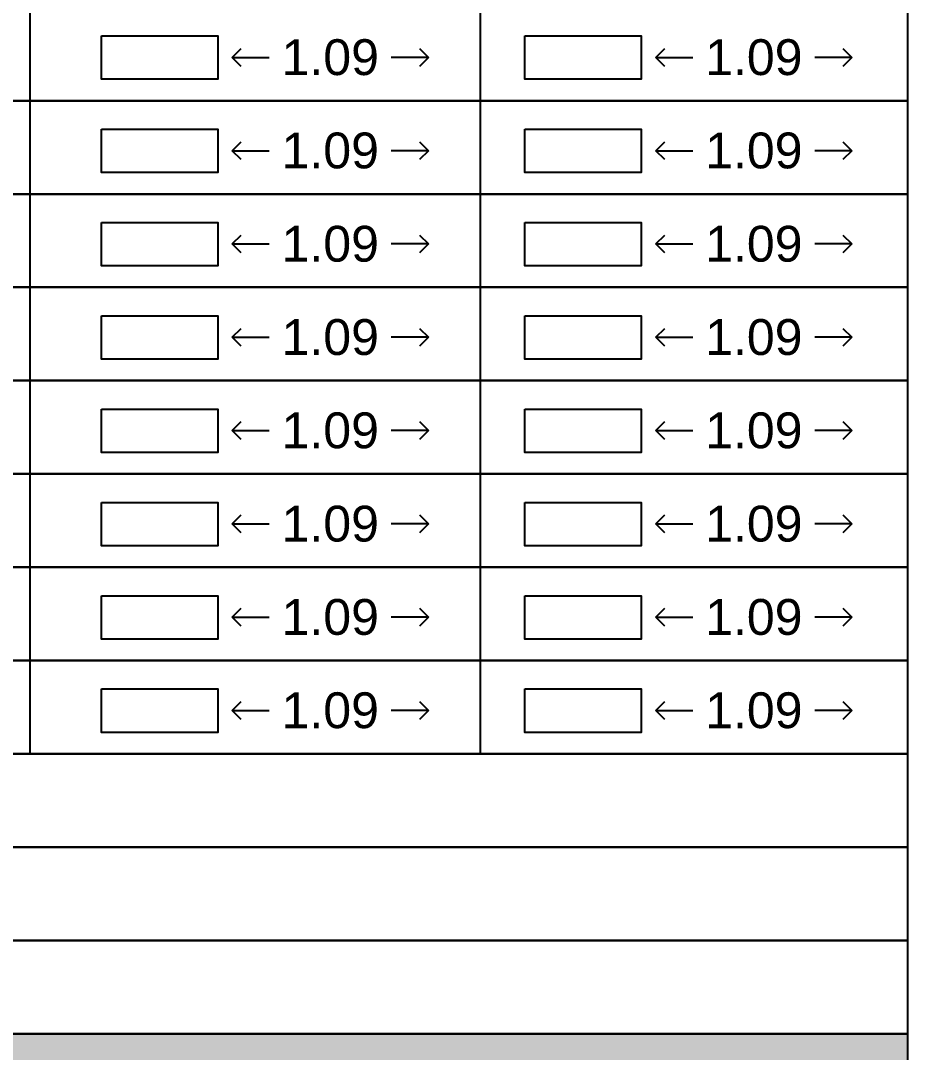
# Model space of a CAD drawing. Header units: millimetres. Extents: x -9481 to -9285, y 28735 to 28829.
# Drawn here: x -9447.18 to -9442.23, y 28746.16 to 28751.92 of the extents above; entities that cross this region are included whole.
import ezdxf

# ---------------------------------------------------------------- set-up
doc = ezdxf.new("R2010")
doc.units = ezdxf.units.MM
doc.header["$PDMODE"] = 34
doc.header["$PDSIZE"] = -15
doc.linetypes.add('CONTINULUS', pattern=[0])
doc.layers.add('BLK_1_FLR_-1_REGULAR_ROOM_1', color=7, linetype='Continuous', plot=False)
doc.layers.add('BLK_1_FLR_-2_REGULAR_ROOM_1', color=7, linetype='Continuous', plot=False)
for name, color, linetype in [('BLK_1_FLR_-1_ROOM_1_MEZ_AREA_1', 11, 'Continuous'), ('BLK_1_FLR_-1_ROOM_2_MEZ_AREA_1', 11, 'Continuous'), ('BLK_1_FLR_-2_ROOM_1_MEZ_AREA_1', 11, 'Continuous'), ('BLK_1_FLR_-2_ROOM_2_MEZ_AREA_1', 11, 'Continuous'), ('BLK_1_PLANTATION_GREENSTRIP', 7, 'Continuous'), ('HATCH', 7, 'Continuous')]:
    doc.layers.add(name, color=color, linetype=linetype)
doc.layers.add('PLAN', color=7, linetype='Continuous', lineweight=40)
doc.styles.add('Arial', font='arial.ttf', dxfattribs={"height": 0.2})
doc.styles.add('style2', font='arial.ttf', dxfattribs={"height": 0.3})
doc.dimstyles.new('INT DIM', dxfattribs={"dimtxt": 0.3, "dimasz": 0.1, "dimexe": 0.18, "dimexo": 0.0625, "dimgap": 0.09, "dimtad": 0, "dimzin": 0, "dimdsep": 46, "dimtxsty": 'style2', "dimblk": 'OPEN90', "dimcen": 0.09, "dimse1": 1, "dimse2": 1, "dimclrd": 250, "dimclrt": 256, "dimadec": 0, "dimazin": 0, "dimtfac": 1, "dimtofl": 0, "dimtmove": 0, "dimatfit": 3, "dimfxl": 0.18, "dimtolj": 1, "dimtzin": 0, "dimlwd": -1, "dimarcsym": 0})

# ---------------------------------------------------------------- blocks, each defined once
blk = doc.blocks.new('J4')
at = {"layer": 'HATCH', "linetype": 'CONTINULUS', "ltscale": 0.05, "true_color": 0xf7abae}
h = blk.add_hatch(color=241, dxfattribs=at)
h.dxf.hatch_style = 1
h.paths.add_polyline_path([(-9435.4551, 28796.7712), (-9435.4551, 28795.9979), (-9396.4272, 28795.9979), (-9396.4272, 28796.7712)])
blk.add_lwpolyline([(-9435.4551, 28796.7712), (-9396.4272, 28796.7712), (-9396.4272, 28795.9979), (-9435.4551, 28795.9979), (-9435.4551, 28796.7712)], close=True)
blk = doc.blocks.new('_Open90')
at = {"layer": 'PLAN', "color": 0, "lineweight": -2}
for p, q in [((0, 0), (-1, 0)), ((-0.5, 0.5), (0, 0)), ((0, 0), (-0.5, -0.5))]:
    blk.add_line(p, q, dxfattribs=at)
blk = doc.blocks.new('*D189')
at = {"layer": 'BLK_1_FLR_-1_REGULAR_ROOM_1', "color": 250, "transparency": 16777216}
for p, q in [((-9445.8979, 28751.7123), (-9445.791, 28751.7123)), ((-9445.003, 28751.7123), (-9445.1099, 28751.7123))]:
    blk.add_line(p, q, dxfattribs=at)
at = {"layer": 'Defpoints', "color": 0, "transparency": 16777216}
for p in [(-9445.9979, 28751.8324), (-9444.903, 28751.8324), (-9444.903, 28751.7123)]:
    blk.add_point(p, dxfattribs=at)
at = {"layer": 'BLK_1_FLR_-1_REGULAR_ROOM_1', "color": 250, "transparency": 16777216, "xscale": 0.1, "yscale": 0.1, "zscale": 0.1, "rotation": 180}
blk.add_blockref('_Open90', (-9445.9979, 28751.7123), dxfattribs=at)
at = {"layer": 'BLK_1_FLR_-1_REGULAR_ROOM_1', "color": 250, "transparency": 16777216, "xscale": 0.1, "yscale": 0.1, "zscale": 0.1}
blk.add_blockref('_Open90', (-9444.903, 28751.7123), dxfattribs=at)
at = {"layer": 'BLK_1_FLR_-1_REGULAR_ROOM_1', "transparency": 16777216, "insert": (-9445.4505, 28751.7123), "char_height": 0.2, "attachment_point": 5, "style": 'Arial', "bg_fill": 3, "box_fill_scale": 1.1, "bg_fill_color": 256, "bg_fill_true_color": 13158600, "bg_fill_transparency": 0}
blk.add_mtext('\\A1;1.09', dxfattribs=at)
blk = doc.blocks.new('*D190')
at = {"layer": 'BLK_1_FLR_-2_REGULAR_ROOM_1', "color": 250, "transparency": 16777216}
for p, q in [((-9443.5342, 28751.7123), (-9443.4273, 28751.7123)), ((-9442.6393, 28751.7123), (-9442.7462, 28751.7123))]:
    blk.add_line(p, q, dxfattribs=at)
at = {"layer": 'Defpoints', "color": 0, "transparency": 16777216}
for p in [(-9443.6342, 28751.8324), (-9442.5393, 28751.8324), (-9442.5393, 28751.7123)]:
    blk.add_point(p, dxfattribs=at)
at = {"layer": 'BLK_1_FLR_-2_REGULAR_ROOM_1', "color": 250, "transparency": 16777216, "xscale": 0.1, "yscale": 0.1, "zscale": 0.1, "rotation": 180}
blk.add_blockref('_Open90', (-9443.6342, 28751.7123), dxfattribs=at)
at = {"layer": 'BLK_1_FLR_-2_REGULAR_ROOM_1', "color": 250, "transparency": 16777216, "xscale": 0.1, "yscale": 0.1, "zscale": 0.1}
blk.add_blockref('_Open90', (-9442.5393, 28751.7123), dxfattribs=at)
at = {"layer": 'BLK_1_FLR_-2_REGULAR_ROOM_1', "transparency": 16777216, "insert": (-9443.0868, 28751.7123), "char_height": 0.2, "attachment_point": 5, "style": 'Arial', "bg_fill": 3, "box_fill_scale": 1.1, "bg_fill_color": 256, "bg_fill_true_color": 13158600, "bg_fill_transparency": 0}
blk.add_mtext('\\A1;1.09', dxfattribs=at)
blk = doc.blocks.new('*D196')
at = {"layer": 'BLK_1_FLR_-1_REGULAR_ROOM_1', "color": 250, "transparency": 16777216}
for p, q in [((-9445.8979, 28751.1917), (-9445.791, 28751.1917)), ((-9445.003, 28751.1917), (-9445.1099, 28751.1917))]:
    blk.add_line(p, q, dxfattribs=at)
at = {"layer": 'Defpoints', "color": 0, "transparency": 16777216}
for p in [(-9445.9979, 28751.3118), (-9444.903, 28751.3118), (-9444.903, 28751.1917)]:
    blk.add_point(p, dxfattribs=at)
at = {"layer": 'BLK_1_FLR_-1_REGULAR_ROOM_1', "color": 250, "transparency": 16777216, "xscale": 0.1, "yscale": 0.1, "zscale": 0.1, "rotation": 180}
blk.add_blockref('_Open90', (-9445.9979, 28751.1917), dxfattribs=at)
at = {"layer": 'BLK_1_FLR_-1_REGULAR_ROOM_1', "color": 250, "transparency": 16777216, "xscale": 0.1, "yscale": 0.1, "zscale": 0.1}
blk.add_blockref('_Open90', (-9444.903, 28751.1917), dxfattribs=at)
at = {"layer": 'BLK_1_FLR_-1_REGULAR_ROOM_1', "transparency": 16777216, "insert": (-9445.4505, 28751.1917), "char_height": 0.2, "attachment_point": 5, "style": 'Arial', "bg_fill": 3, "box_fill_scale": 1.1, "bg_fill_color": 256, "bg_fill_true_color": 13158600, "bg_fill_transparency": 0}
blk.add_mtext('\\A1;1.09', dxfattribs=at)
blk = doc.blocks.new('*D197')
at = {"layer": 'BLK_1_FLR_-2_REGULAR_ROOM_1', "color": 250, "transparency": 16777216}
for p, q in [((-9443.5342, 28751.1917), (-9443.4273, 28751.1917)), ((-9442.6393, 28751.1917), (-9442.7462, 28751.1917))]:
    blk.add_line(p, q, dxfattribs=at)
at = {"layer": 'Defpoints', "color": 0, "transparency": 16777216}
for p in [(-9443.6342, 28751.3118), (-9442.5393, 28751.3118), (-9442.5393, 28751.1917)]:
    blk.add_point(p, dxfattribs=at)
at = {"layer": 'BLK_1_FLR_-2_REGULAR_ROOM_1', "color": 250, "transparency": 16777216, "xscale": 0.1, "yscale": 0.1, "zscale": 0.1, "rotation": 180}
blk.add_blockref('_Open90', (-9443.6342, 28751.1917), dxfattribs=at)
at = {"layer": 'BLK_1_FLR_-2_REGULAR_ROOM_1', "color": 250, "transparency": 16777216, "xscale": 0.1, "yscale": 0.1, "zscale": 0.1}
blk.add_blockref('_Open90', (-9442.5393, 28751.1917), dxfattribs=at)
at = {"layer": 'BLK_1_FLR_-2_REGULAR_ROOM_1', "transparency": 16777216, "insert": (-9443.0868, 28751.1917), "char_height": 0.2, "attachment_point": 5, "style": 'Arial', "bg_fill": 3, "box_fill_scale": 1.1, "bg_fill_color": 256, "bg_fill_true_color": 13158600, "bg_fill_transparency": 0}
blk.add_mtext('\\A1;1.09', dxfattribs=at)
blk = doc.blocks.new('*D203')
at = {"layer": 'BLK_1_FLR_-1_REGULAR_ROOM_1', "color": 250, "transparency": 16777216}
for p, q in [((-9445.8979, 28750.6711), (-9445.791, 28750.6711)), ((-9445.003, 28750.6711), (-9445.1099, 28750.6711))]:
    blk.add_line(p, q, dxfattribs=at)
at = {"layer": 'Defpoints', "color": 0, "transparency": 16777216}
for p in [(-9445.9979, 28750.7911), (-9444.903, 28750.7911), (-9444.903, 28750.6711)]:
    blk.add_point(p, dxfattribs=at)
at = {"layer": 'BLK_1_FLR_-1_REGULAR_ROOM_1', "color": 250, "transparency": 16777216, "xscale": 0.1, "yscale": 0.1, "zscale": 0.1, "rotation": 180}
blk.add_blockref('_Open90', (-9445.9979, 28750.6711), dxfattribs=at)
at = {"layer": 'BLK_1_FLR_-1_REGULAR_ROOM_1', "color": 250, "transparency": 16777216, "xscale": 0.1, "yscale": 0.1, "zscale": 0.1}
blk.add_blockref('_Open90', (-9444.903, 28750.6711), dxfattribs=at)
at = {"layer": 'BLK_1_FLR_-1_REGULAR_ROOM_1', "transparency": 16777216, "insert": (-9445.4505, 28750.6711), "char_height": 0.2, "attachment_point": 5, "style": 'Arial', "bg_fill": 3, "box_fill_scale": 1.1, "bg_fill_color": 256, "bg_fill_true_color": 13158600, "bg_fill_transparency": 0}
blk.add_mtext('\\A1;1.09', dxfattribs=at)
blk = doc.blocks.new('*D204')
at = {"layer": 'BLK_1_FLR_-2_REGULAR_ROOM_1', "color": 250, "transparency": 16777216}
for p, q in [((-9443.5342, 28750.6711), (-9443.4273, 28750.6711)), ((-9442.6393, 28750.6711), (-9442.7462, 28750.6711))]:
    blk.add_line(p, q, dxfattribs=at)
at = {"layer": 'Defpoints', "color": 0, "transparency": 16777216}
for p in [(-9443.6342, 28750.7911), (-9442.5393, 28750.7911), (-9442.5393, 28750.6711)]:
    blk.add_point(p, dxfattribs=at)
at = {"layer": 'BLK_1_FLR_-2_REGULAR_ROOM_1', "color": 250, "transparency": 16777216, "xscale": 0.1, "yscale": 0.1, "zscale": 0.1, "rotation": 180}
blk.add_blockref('_Open90', (-9443.6342, 28750.6711), dxfattribs=at)
at = {"layer": 'BLK_1_FLR_-2_REGULAR_ROOM_1', "color": 250, "transparency": 16777216, "xscale": 0.1, "yscale": 0.1, "zscale": 0.1}
blk.add_blockref('_Open90', (-9442.5393, 28750.6711), dxfattribs=at)
at = {"layer": 'BLK_1_FLR_-2_REGULAR_ROOM_1', "transparency": 16777216, "insert": (-9443.0868, 28750.6711), "char_height": 0.2, "attachment_point": 5, "style": 'Arial', "bg_fill": 3, "box_fill_scale": 1.1, "bg_fill_color": 256, "bg_fill_true_color": 13158600, "bg_fill_transparency": 0}
blk.add_mtext('\\A1;1.09', dxfattribs=at)
blk = doc.blocks.new('*D210')
at = {"layer": 'BLK_1_FLR_-1_REGULAR_ROOM_1', "color": 250, "transparency": 16777216}
for p, q in [((-9445.8979, 28750.1504), (-9445.791, 28750.1504)), ((-9445.003, 28750.1504), (-9445.1099, 28750.1504))]:
    blk.add_line(p, q, dxfattribs=at)
at = {"layer": 'Defpoints', "color": 0, "transparency": 16777216}
for p in [(-9445.9979, 28750.2705), (-9444.903, 28750.2705), (-9444.903, 28750.1504)]:
    blk.add_point(p, dxfattribs=at)
at = {"layer": 'BLK_1_FLR_-1_REGULAR_ROOM_1', "color": 250, "transparency": 16777216, "xscale": 0.1, "yscale": 0.1, "zscale": 0.1, "rotation": 180}
blk.add_blockref('_Open90', (-9445.9979, 28750.1504), dxfattribs=at)
at = {"layer": 'BLK_1_FLR_-1_REGULAR_ROOM_1', "color": 250, "transparency": 16777216, "xscale": 0.1, "yscale": 0.1, "zscale": 0.1}
blk.add_blockref('_Open90', (-9444.903, 28750.1504), dxfattribs=at)
at = {"layer": 'BLK_1_FLR_-1_REGULAR_ROOM_1', "transparency": 16777216, "insert": (-9445.4505, 28750.1504), "char_height": 0.2, "attachment_point": 5, "style": 'Arial', "bg_fill": 3, "box_fill_scale": 1.1, "bg_fill_color": 256, "bg_fill_true_color": 13158600, "bg_fill_transparency": 0}
blk.add_mtext('\\A1;1.09', dxfattribs=at)
blk = doc.blocks.new('*D211')
at = {"layer": 'BLK_1_FLR_-2_REGULAR_ROOM_1', "color": 250, "transparency": 16777216}
for p, q in [((-9443.5342, 28750.1504), (-9443.4273, 28750.1504)), ((-9442.6393, 28750.1504), (-9442.7462, 28750.1504))]:
    blk.add_line(p, q, dxfattribs=at)
at = {"layer": 'Defpoints', "color": 0, "transparency": 16777216}
for p in [(-9443.6342, 28750.2705), (-9442.5393, 28750.2705), (-9442.5393, 28750.1504)]:
    blk.add_point(p, dxfattribs=at)
at = {"layer": 'BLK_1_FLR_-2_REGULAR_ROOM_1', "color": 250, "transparency": 16777216, "xscale": 0.1, "yscale": 0.1, "zscale": 0.1, "rotation": 180}
blk.add_blockref('_Open90', (-9443.6342, 28750.1504), dxfattribs=at)
at = {"layer": 'BLK_1_FLR_-2_REGULAR_ROOM_1', "color": 250, "transparency": 16777216, "xscale": 0.1, "yscale": 0.1, "zscale": 0.1}
blk.add_blockref('_Open90', (-9442.5393, 28750.1504), dxfattribs=at)
at = {"layer": 'BLK_1_FLR_-2_REGULAR_ROOM_1', "transparency": 16777216, "insert": (-9443.0868, 28750.1504), "char_height": 0.2, "attachment_point": 5, "style": 'Arial', "bg_fill": 3, "box_fill_scale": 1.1, "bg_fill_color": 256, "bg_fill_true_color": 13158600, "bg_fill_transparency": 0}
blk.add_mtext('\\A1;1.09', dxfattribs=at)
blk = doc.blocks.new('*D224')
at = {"layer": 'BLK_1_FLR_-1_REGULAR_ROOM_1', "color": 250, "transparency": 16777216}
for p, q in [((-9445.8979, 28749.6298), (-9445.791, 28749.6298)), ((-9445.003, 28749.6298), (-9445.1099, 28749.6298))]:
    blk.add_line(p, q, dxfattribs=at)
at = {"layer": 'Defpoints', "color": 0, "transparency": 16777216}
for p in [(-9445.9979, 28749.7498), (-9444.903, 28749.7498), (-9444.903, 28749.6298)]:
    blk.add_point(p, dxfattribs=at)
at = {"layer": 'BLK_1_FLR_-1_REGULAR_ROOM_1', "color": 250, "transparency": 16777216, "xscale": 0.1, "yscale": 0.1, "zscale": 0.1, "rotation": 180}
blk.add_blockref('_Open90', (-9445.9979, 28749.6298), dxfattribs=at)
at = {"layer": 'BLK_1_FLR_-1_REGULAR_ROOM_1', "color": 250, "transparency": 16777216, "xscale": 0.1, "yscale": 0.1, "zscale": 0.1}
blk.add_blockref('_Open90', (-9444.903, 28749.6298), dxfattribs=at)
at = {"layer": 'BLK_1_FLR_-1_REGULAR_ROOM_1', "transparency": 16777216, "insert": (-9445.4505, 28749.6298), "char_height": 0.2, "attachment_point": 5, "style": 'Arial', "bg_fill": 3, "box_fill_scale": 1.1, "bg_fill_color": 256, "bg_fill_true_color": 13158600, "bg_fill_transparency": 0}
blk.add_mtext('\\A1;1.09', dxfattribs=at)
blk = doc.blocks.new('*D225')
at = {"layer": 'BLK_1_FLR_-2_REGULAR_ROOM_1', "color": 250, "transparency": 16777216}
for p, q in [((-9443.5342, 28749.6298), (-9443.4273, 28749.6298)), ((-9442.6393, 28749.6298), (-9442.7462, 28749.6298))]:
    blk.add_line(p, q, dxfattribs=at)
at = {"layer": 'Defpoints', "color": 0, "transparency": 16777216}
for p in [(-9443.6342, 28749.7498), (-9442.5393, 28749.7498), (-9442.5393, 28749.6298)]:
    blk.add_point(p, dxfattribs=at)
at = {"layer": 'BLK_1_FLR_-2_REGULAR_ROOM_1', "color": 250, "transparency": 16777216, "xscale": 0.1, "yscale": 0.1, "zscale": 0.1, "rotation": 180}
blk.add_blockref('_Open90', (-9443.6342, 28749.6298), dxfattribs=at)
at = {"layer": 'BLK_1_FLR_-2_REGULAR_ROOM_1', "color": 250, "transparency": 16777216, "xscale": 0.1, "yscale": 0.1, "zscale": 0.1}
blk.add_blockref('_Open90', (-9442.5393, 28749.6298), dxfattribs=at)
at = {"layer": 'BLK_1_FLR_-2_REGULAR_ROOM_1', "transparency": 16777216, "insert": (-9443.0868, 28749.6298), "char_height": 0.2, "attachment_point": 5, "style": 'Arial', "bg_fill": 3, "box_fill_scale": 1.1, "bg_fill_color": 256, "bg_fill_true_color": 13158600, "bg_fill_transparency": 0}
blk.add_mtext('\\A1;1.09', dxfattribs=at)
blk = doc.blocks.new('*D217')
at = {"layer": 'BLK_1_FLR_-1_REGULAR_ROOM_1', "color": 250, "transparency": 16777216}
for p, q in [((-9445.8979, 28749.1091), (-9445.791, 28749.1091)), ((-9445.003, 28749.1091), (-9445.1099, 28749.1091))]:
    blk.add_line(p, q, dxfattribs=at)
at = {"layer": 'Defpoints', "color": 0, "transparency": 16777216}
for p in [(-9445.9979, 28749.2292), (-9444.903, 28749.2292), (-9444.903, 28749.1091)]:
    blk.add_point(p, dxfattribs=at)
at = {"layer": 'BLK_1_FLR_-1_REGULAR_ROOM_1', "color": 250, "transparency": 16777216, "xscale": 0.1, "yscale": 0.1, "zscale": 0.1, "rotation": 180}
blk.add_blockref('_Open90', (-9445.9979, 28749.1091), dxfattribs=at)
at = {"layer": 'BLK_1_FLR_-1_REGULAR_ROOM_1', "color": 250, "transparency": 16777216, "xscale": 0.1, "yscale": 0.1, "zscale": 0.1}
blk.add_blockref('_Open90', (-9444.903, 28749.1091), dxfattribs=at)
at = {"layer": 'BLK_1_FLR_-1_REGULAR_ROOM_1', "transparency": 16777216, "insert": (-9445.4505, 28749.1091), "char_height": 0.2, "attachment_point": 5, "style": 'Arial', "bg_fill": 3, "box_fill_scale": 1.1, "bg_fill_color": 256, "bg_fill_true_color": 13158600, "bg_fill_transparency": 0}
blk.add_mtext('\\A1;1.09', dxfattribs=at)
blk = doc.blocks.new('*D218')
at = {"layer": 'BLK_1_FLR_-2_REGULAR_ROOM_1', "color": 250, "transparency": 16777216}
for p, q in [((-9443.5342, 28749.1091), (-9443.4273, 28749.1091)), ((-9442.6393, 28749.1091), (-9442.7462, 28749.1091))]:
    blk.add_line(p, q, dxfattribs=at)
at = {"layer": 'Defpoints', "color": 0, "transparency": 16777216}
for p in [(-9443.6342, 28749.2292), (-9442.5393, 28749.2292), (-9442.5393, 28749.1091)]:
    blk.add_point(p, dxfattribs=at)
at = {"layer": 'BLK_1_FLR_-2_REGULAR_ROOM_1', "color": 250, "transparency": 16777216, "xscale": 0.1, "yscale": 0.1, "zscale": 0.1, "rotation": 180}
blk.add_blockref('_Open90', (-9443.6342, 28749.1091), dxfattribs=at)
at = {"layer": 'BLK_1_FLR_-2_REGULAR_ROOM_1', "color": 250, "transparency": 16777216, "xscale": 0.1, "yscale": 0.1, "zscale": 0.1}
blk.add_blockref('_Open90', (-9442.5393, 28749.1091), dxfattribs=at)
at = {"layer": 'BLK_1_FLR_-2_REGULAR_ROOM_1', "transparency": 16777216, "insert": (-9443.0868, 28749.1091), "char_height": 0.2, "attachment_point": 5, "style": 'Arial', "bg_fill": 3, "box_fill_scale": 1.1, "bg_fill_color": 256, "bg_fill_true_color": 13158600, "bg_fill_transparency": 0}
blk.add_mtext('\\A1;1.09', dxfattribs=at)
blk = doc.blocks.new('*D273')
at = {"layer": 'BLK_1_FLR_-1_ROOM_1_MEZ_AREA_1', "color": 250, "ltscale": 0.05, "transparency": 16777216}
for p, q in [((-9445.8979, 28748.5885), (-9445.791, 28748.5885)), ((-9445.003, 28748.5885), (-9445.1099, 28748.5885))]:
    blk.add_line(p, q, dxfattribs=at)
at = {"layer": 'Defpoints', "color": 0, "linetype": 'CONTINULUS', "ltscale": 0.05, "transparency": 16777216}
for p in [(-9445.9979, 28748.7085), (-9444.903, 28748.7085), (-9444.903, 28748.5885)]:
    blk.add_point(p, dxfattribs=at)
at = {"layer": 'BLK_1_FLR_-1_ROOM_1_MEZ_AREA_1', "color": 250, "linetype": 'CONTINULUS', "ltscale": 0.05, "transparency": 16777216, "xscale": 0.1, "yscale": 0.1, "zscale": 0.1, "rotation": 180}
blk.add_blockref('_Open90', (-9445.9979, 28748.5885), dxfattribs=at)
at = {"layer": 'BLK_1_FLR_-1_ROOM_1_MEZ_AREA_1', "color": 250, "linetype": 'CONTINULUS', "ltscale": 0.05, "transparency": 16777216, "xscale": 0.1, "yscale": 0.1, "zscale": 0.1}
blk.add_blockref('_Open90', (-9444.903, 28748.5885), dxfattribs=at)
at = {"layer": 'BLK_1_FLR_-1_ROOM_1_MEZ_AREA_1', "linetype": 'CONTINULUS', "ltscale": 0.05, "transparency": 16777216, "insert": (-9445.4505, 28748.5885), "char_height": 0.2, "attachment_point": 5, "style": 'Arial', "bg_fill": 3, "box_fill_scale": 1.1, "bg_fill_color": 256, "bg_fill_true_color": 13158600, "bg_fill_transparency": 0}
blk.add_mtext('\\A1;1.09', dxfattribs=at)
blk = doc.blocks.new('*D274')
at = {"layer": 'BLK_1_FLR_-2_ROOM_1_MEZ_AREA_1', "color": 250, "ltscale": 0.05, "transparency": 16777216}
for p, q in [((-9443.5342, 28748.5885), (-9443.4273, 28748.5885)), ((-9442.6393, 28748.5885), (-9442.7462, 28748.5885))]:
    blk.add_line(p, q, dxfattribs=at)
at = {"layer": 'Defpoints', "color": 0, "linetype": 'CONTINULUS', "ltscale": 0.05, "transparency": 16777216}
for p in [(-9443.6342, 28748.7085), (-9442.5393, 28748.7085), (-9442.5393, 28748.5885)]:
    blk.add_point(p, dxfattribs=at)
at = {"layer": 'BLK_1_FLR_-2_ROOM_1_MEZ_AREA_1', "color": 250, "linetype": 'CONTINULUS', "ltscale": 0.05, "transparency": 16777216, "xscale": 0.1, "yscale": 0.1, "zscale": 0.1, "rotation": 180}
blk.add_blockref('_Open90', (-9443.6342, 28748.5885), dxfattribs=at)
at = {"layer": 'BLK_1_FLR_-2_ROOM_1_MEZ_AREA_1', "color": 250, "linetype": 'CONTINULUS', "ltscale": 0.05, "transparency": 16777216, "xscale": 0.1, "yscale": 0.1, "zscale": 0.1}
blk.add_blockref('_Open90', (-9442.5393, 28748.5885), dxfattribs=at)
at = {"layer": 'BLK_1_FLR_-2_ROOM_1_MEZ_AREA_1', "linetype": 'CONTINULUS', "ltscale": 0.05, "transparency": 16777216, "insert": (-9443.0868, 28748.5885), "char_height": 0.2, "attachment_point": 5, "style": 'Arial', "bg_fill": 3, "box_fill_scale": 1.1, "bg_fill_color": 256, "bg_fill_true_color": 13158600, "bg_fill_transparency": 0}
blk.add_mtext('\\A1;1.09', dxfattribs=at)
blk = doc.blocks.new('*D280')
at = {"layer": 'BLK_1_FLR_-1_ROOM_2_MEZ_AREA_1', "color": 250, "ltscale": 0.05, "transparency": 16777216}
for p, q in [((-9445.8979, 28748.0678), (-9445.791, 28748.0678)), ((-9445.003, 28748.0678), (-9445.1099, 28748.0678))]:
    blk.add_line(p, q, dxfattribs=at)
at = {"layer": 'Defpoints', "color": 0, "linetype": 'CONTINULUS', "ltscale": 0.05, "transparency": 16777216}
for p in [(-9445.9979, 28748.1879), (-9444.903, 28748.1879), (-9444.903, 28748.0678)]:
    blk.add_point(p, dxfattribs=at)
at = {"layer": 'BLK_1_FLR_-1_ROOM_2_MEZ_AREA_1', "color": 250, "linetype": 'CONTINULUS', "ltscale": 0.05, "transparency": 16777216, "xscale": 0.1, "yscale": 0.1, "zscale": 0.1, "rotation": 180}
blk.add_blockref('_Open90', (-9445.9979, 28748.0678), dxfattribs=at)
at = {"layer": 'BLK_1_FLR_-1_ROOM_2_MEZ_AREA_1', "color": 250, "linetype": 'CONTINULUS', "ltscale": 0.05, "transparency": 16777216, "xscale": 0.1, "yscale": 0.1, "zscale": 0.1}
blk.add_blockref('_Open90', (-9444.903, 28748.0678), dxfattribs=at)
at = {"layer": 'BLK_1_FLR_-1_ROOM_2_MEZ_AREA_1', "linetype": 'CONTINULUS', "ltscale": 0.05, "transparency": 16777216, "insert": (-9445.4505, 28748.0678), "char_height": 0.2, "attachment_point": 5, "style": 'Arial', "bg_fill": 3, "box_fill_scale": 1.1, "bg_fill_color": 256, "bg_fill_true_color": 13158600, "bg_fill_transparency": 0}
blk.add_mtext('\\A1;1.09', dxfattribs=at)
blk = doc.blocks.new('*D281')
at = {"layer": 'BLK_1_FLR_-2_ROOM_2_MEZ_AREA_1', "color": 250, "ltscale": 0.05, "transparency": 16777216}
for p, q in [((-9443.5342, 28748.0678), (-9443.4273, 28748.0678)), ((-9442.6393, 28748.0678), (-9442.7462, 28748.0678))]:
    blk.add_line(p, q, dxfattribs=at)
at = {"layer": 'Defpoints', "color": 0, "linetype": 'CONTINULUS', "ltscale": 0.05, "transparency": 16777216}
for p in [(-9443.6342, 28748.1879), (-9442.5393, 28748.1879), (-9442.5393, 28748.0678)]:
    blk.add_point(p, dxfattribs=at)
at = {"layer": 'BLK_1_FLR_-2_ROOM_2_MEZ_AREA_1', "color": 250, "linetype": 'CONTINULUS', "ltscale": 0.05, "transparency": 16777216, "xscale": 0.1, "yscale": 0.1, "zscale": 0.1, "rotation": 180}
blk.add_blockref('_Open90', (-9443.6342, 28748.0678), dxfattribs=at)
at = {"layer": 'BLK_1_FLR_-2_ROOM_2_MEZ_AREA_1', "color": 250, "linetype": 'CONTINULUS', "ltscale": 0.05, "transparency": 16777216, "xscale": 0.1, "yscale": 0.1, "zscale": 0.1}
blk.add_blockref('_Open90', (-9442.5393, 28748.0678), dxfattribs=at)
at = {"layer": 'BLK_1_FLR_-2_ROOM_2_MEZ_AREA_1', "linetype": 'CONTINULUS', "ltscale": 0.05, "transparency": 16777216, "insert": (-9443.0868, 28748.0678), "char_height": 0.2, "attachment_point": 5, "style": 'Arial', "bg_fill": 3, "box_fill_scale": 1.1, "bg_fill_color": 256, "bg_fill_true_color": 13158600, "bg_fill_transparency": 0}
blk.add_mtext('\\A1;1.09', dxfattribs=at)

msp = doc.modelspace()

# ---------------------------------------------------------------- linework, layer by layer
for p, q in [((-9447.1263, 28751.9913), (-9447.1263, 28751.4707)), ((-9444.6141, 28751.9913), (-9444.6141, 28751.4707)), ((-9447.1263, 28751.4707), (-9447.1263, 28750.95)), ((-9444.6141, 28751.4707), (-9444.6141, 28750.95)), ((-9447.1263, 28750.95), (-9447.1263, 28750.4294)), ((-9444.6141, 28750.95), (-9444.6141, 28750.4294)), ((-9447.1263, 28750.4294), (-9447.1263, 28749.9087)), ((-9444.6141, 28750.4294), (-9444.6141, 28749.9087)), ((-9447.1263, 28749.9087), (-9447.1263, 28749.3881)), ((-9444.6141, 28749.9087), (-9444.6141, 28749.3881)), ((-9447.1263, 28749.3881), (-9447.1263, 28748.8674)), ((-9444.6141, 28749.3881), (-9444.6141, 28748.8674)), ((-9447.1263, 28748.8674), (-9447.1263, 28748.3468)), ((-9444.6141, 28748.8674), (-9444.6141, 28748.3468)), ((-9447.1263, 28748.3468), (-9447.1263, 28747.8262)), ((-9444.6141, 28748.3468), (-9444.6141, 28747.8262))]:
    msp.add_line(p, q)
for points in [[(-9461.7318, 28751.9913), (-9442.23, 28751.9913), (-9442.23, 28751.4707), (-9461.7318, 28751.4707)], [(-9461.7318, 28751.4707), (-9442.23, 28751.4707), (-9442.23, 28750.95), (-9461.7318, 28750.95)], [(-9461.7318, 28750.95), (-9442.23, 28750.95), (-9442.23, 28750.4294), (-9461.7318, 28750.4294)], [(-9461.7318, 28750.4294), (-9442.23, 28750.4294), (-9442.23, 28749.9087), (-9481.2579, 28749.9087), (-9481.2579, 28750.4294), (-9481.2579, 28750.4294)], [(-9481.2579, 28747.3055), (-9481.2579, 28747.8262), (-9442.23, 28747.8262), (-9442.23, 28747.3055), (-9457.8622, 28747.3055)], [(-9470.8642, 28747.3055), (-9442.23, 28747.3055), (-9442.23, 28746.7849), (-9457.8622, 28746.7849)], [(-9461.7318, 28746.7849), (-9442.23, 28746.7849), (-9442.23, 28746.2642), (-9481.2579, 28746.2642), (-9481.2579, 28746.7849)]]:
    msp.add_lwpolyline(points)
at = {"layer": 'BLK_1_FLR_-1_REGULAR_ROOM_1', "color": 36}
msp.add_lwpolyline([(-9446.7278, 28751.8324), (-9446.0786, 28751.8324), (-9446.0786, 28751.5903), (-9446.7278, 28751.5903)], close=True, dxfattribs=at)
at = {"layer": 'BLK_1_FLR_-1_REGULAR_ROOM_1', "color": 37}
msp.add_lwpolyline([(-9446.7278, 28751.3118), (-9446.0786, 28751.3118), (-9446.0786, 28751.0696), (-9446.7278, 28751.0696)], close=True, dxfattribs=at)
at = {"layer": 'BLK_1_FLR_-1_REGULAR_ROOM_1', "color": 38}
for points in [[(-9446.7278, 28750.7911), (-9446.0786, 28750.7911), (-9446.0786, 28750.549), (-9446.7278, 28750.549)], [(-9446.7278, 28749.7498), (-9446.0786, 28749.7498), (-9446.0786, 28749.5077), (-9446.7278, 28749.5077)]]:
    msp.add_lwpolyline(points, close=True, dxfattribs=at)
at = {"layer": 'BLK_1_FLR_-1_REGULAR_ROOM_1', "color": 39}
for points in [[(-9446.7278, 28750.2705), (-9446.0786, 28750.2705), (-9446.0786, 28750.0283), (-9446.7278, 28750.0283)], [(-9446.7278, 28749.2292), (-9446.0786, 28749.2292), (-9446.0786, 28748.987), (-9446.7278, 28748.987)]]:
    msp.add_lwpolyline(points, close=True, dxfattribs=at)
at = {"layer": 'BLK_1_FLR_-1_ROOM_1_MEZ_AREA_1', "color": 11, "linetype": 'CONTINULUS', "ltscale": 0.05}
msp.add_lwpolyline([(-9446.7278, 28748.7085), (-9446.0786, 28748.7085), (-9446.0786, 28748.4664), (-9446.7278, 28748.4664)], close=True, dxfattribs=at)
at = {"layer": 'BLK_1_FLR_-1_ROOM_2_MEZ_AREA_1', "color": 11, "linetype": 'CONTINULUS', "ltscale": 0.05}
msp.add_lwpolyline([(-9446.7278, 28748.1879), (-9446.0786, 28748.1879), (-9446.0786, 28747.9457), (-9446.7278, 28747.9457)], close=True, dxfattribs=at)
at = {"layer": 'BLK_1_FLR_-2_REGULAR_ROOM_1', "color": 36}
msp.add_lwpolyline([(-9444.3641, 28751.8324), (-9443.7149, 28751.8324), (-9443.7149, 28751.5903), (-9444.3641, 28751.5903)], close=True, dxfattribs=at)
at = {"layer": 'BLK_1_FLR_-2_REGULAR_ROOM_1', "color": 37}
msp.add_lwpolyline([(-9444.3641, 28751.3118), (-9443.7149, 28751.3118), (-9443.7149, 28751.0696), (-9444.3641, 28751.0696)], close=True, dxfattribs=at)
at = {"layer": 'BLK_1_FLR_-2_REGULAR_ROOM_1', "color": 38}
for points in [[(-9444.3641, 28750.7911), (-9443.7149, 28750.7911), (-9443.7149, 28750.549), (-9444.3641, 28750.549)], [(-9444.3641, 28749.7498), (-9443.7149, 28749.7498), (-9443.7149, 28749.5077), (-9444.3641, 28749.5077)]]:
    msp.add_lwpolyline(points, close=True, dxfattribs=at)
at = {"layer": 'BLK_1_FLR_-2_REGULAR_ROOM_1', "color": 39}
for points in [[(-9444.3641, 28750.2705), (-9443.7149, 28750.2705), (-9443.7149, 28750.0283), (-9444.3641, 28750.0283)], [(-9444.3641, 28749.2292), (-9443.7149, 28749.2292), (-9443.7149, 28748.987), (-9444.3641, 28748.987)]]:
    msp.add_lwpolyline(points, close=True, dxfattribs=at)
at = {"layer": 'BLK_1_FLR_-2_ROOM_1_MEZ_AREA_1', "color": 11, "linetype": 'CONTINULUS', "ltscale": 0.05}
msp.add_lwpolyline([(-9444.3641, 28748.7085), (-9443.7149, 28748.7085), (-9443.7149, 28748.4664), (-9444.3641, 28748.4664)], close=True, dxfattribs=at)
at = {"layer": 'BLK_1_FLR_-2_ROOM_2_MEZ_AREA_1', "color": 11, "linetype": 'CONTINULUS', "ltscale": 0.05}
msp.add_lwpolyline([(-9444.3641, 28748.1879), (-9443.7149, 28748.1879), (-9443.7149, 28747.9457), (-9444.3641, 28747.9457)], close=True, dxfattribs=at)

# ---------------------------------------------------------------- block references
at = {"layer": 'BLK_1_PLANTATION_GREENSTRIP', "linetype": 'CONTINULUS'}
msp.add_blockref('J4', (-45.8028, -50.507), dxfattribs=at)

# ---------------------------------------------------------------- dimensions: what is measured, and where the dimension line sits
at = {"layer": 'BLK_1_FLR_-1_REGULAR_ROOM_1', "color": 38}
dim = msp.add_linear_dim(base=(-9444.903, 28749.6298), p1=(-9445.9979, 28749.7498), p2=(-9444.903, 28749.7498), dimstyle='INT DIM', override={"dimtxt": 0.2, "dimtxsty": 'Arial', "dimfxl": 0.125, "dimtfill": 1, "dimtfillclr": 7, "dimarcsym": 1}, dxfattribs=at)
dim.commit()
dim.dimension.update_dxf_attribs({"geometry": '*D224', "text_midpoint": (-9445.4505, 28749.6298)})
at = {"layer": 'BLK_1_FLR_-1_REGULAR_ROOM_1', "color": 39}
dim = msp.add_linear_dim(base=(-9444.903, 28749.1091), p1=(-9445.9979, 28749.2292), p2=(-9444.903, 28749.2292), dimstyle='INT DIM', override={"dimtxt": 0.2, "dimtxsty": 'Arial', "dimfxl": 0.125, "dimtfill": 1, "dimtfillclr": 7, "dimarcsym": 1}, dxfattribs=at)
dim.commit()
dim.dimension.update_dxf_attribs({"geometry": '*D217', "text_midpoint": (-9445.4505, 28749.1091)})
at = {"layer": 'BLK_1_FLR_-1_ROOM_1_MEZ_AREA_1', "color": 11, "linetype": 'CONTINULUS', "ltscale": 0.05}
dim = msp.add_linear_dim(base=(-9444.903, 28748.5885), p1=(-9445.9979, 28748.7085), p2=(-9444.903, 28748.7085), dimstyle='INT DIM', override={"dimtxt": 0.2, "dimtxsty": 'Arial', "dimfxl": 0.125, "dimtfill": 1, "dimtfillclr": 7, "dimarcsym": 1}, dxfattribs=at)
dim.commit()
dim.dimension.update_dxf_attribs({"geometry": '*D273', "text_midpoint": (-9445.4505, 28748.5885)})
at = {"layer": 'BLK_1_FLR_-1_ROOM_2_MEZ_AREA_1', "color": 11, "linetype": 'CONTINULUS', "ltscale": 0.05}
dim = msp.add_linear_dim(base=(-9444.903, 28748.0678), p1=(-9445.9979, 28748.1879), p2=(-9444.903, 28748.1879), dimstyle='INT DIM', override={"dimtxt": 0.2, "dimtxsty": 'Arial', "dimfxl": 0.125, "dimtfill": 1, "dimtfillclr": 7, "dimarcsym": 1}, dxfattribs=at)
dim.commit()
dim.dimension.update_dxf_attribs({"geometry": '*D280', "text_midpoint": (-9445.4505, 28748.0678)})
at = {"layer": 'BLK_1_FLR_-2_REGULAR_ROOM_1', "color": 38}
dim = msp.add_linear_dim(base=(-9442.5393, 28749.6298), p1=(-9443.6342, 28749.7498), p2=(-9442.5393, 28749.7498), dimstyle='INT DIM', override={"dimtxt": 0.2, "dimtxsty": 'Arial', "dimfxl": 0.125, "dimtfill": 1, "dimtfillclr": 7, "dimarcsym": 1}, dxfattribs=at)
dim.commit()
dim.dimension.update_dxf_attribs({"geometry": '*D225', "text_midpoint": (-9443.0868, 28749.6298)})
at = {"layer": 'BLK_1_FLR_-2_REGULAR_ROOM_1', "color": 39}
dim = msp.add_linear_dim(base=(-9442.5393, 28749.1091), p1=(-9443.6342, 28749.2292), p2=(-9442.5393, 28749.2292), dimstyle='INT DIM', override={"dimtxt": 0.2, "dimtxsty": 'Arial', "dimfxl": 0.125, "dimtfill": 1, "dimtfillclr": 7, "dimarcsym": 1}, dxfattribs=at)
dim.commit()
dim.dimension.update_dxf_attribs({"geometry": '*D218', "text_midpoint": (-9443.0868, 28749.1091)})
at = {"layer": 'BLK_1_FLR_-2_ROOM_1_MEZ_AREA_1', "color": 11, "linetype": 'CONTINULUS', "ltscale": 0.05}
dim = msp.add_linear_dim(base=(-9442.5393, 28748.5885), p1=(-9443.6342, 28748.7085), p2=(-9442.5393, 28748.7085), dimstyle='INT DIM', override={"dimtxt": 0.2, "dimtxsty": 'Arial', "dimfxl": 0.125, "dimtfill": 1, "dimtfillclr": 7, "dimarcsym": 1}, dxfattribs=at)
dim.commit()
dim.dimension.update_dxf_attribs({"geometry": '*D274', "text_midpoint": (-9443.0868, 28748.5885)})
at = {"layer": 'BLK_1_FLR_-2_ROOM_2_MEZ_AREA_1', "color": 11, "linetype": 'CONTINULUS', "ltscale": 0.05}
dim = msp.add_linear_dim(base=(-9442.5393, 28748.0678), p1=(-9443.6342, 28748.1879), p2=(-9442.5393, 28748.1879), dimstyle='INT DIM', override={"dimtxt": 0.2, "dimtxsty": 'Arial', "dimfxl": 0.125, "dimtfill": 1, "dimtfillclr": 7, "dimarcsym": 1}, dxfattribs=at)
dim.commit()
dim.dimension.update_dxf_attribs({"geometry": '*D281', "text_midpoint": (-9443.0868, 28748.0678)})

# ---------------------------------------------------------------- next in the draw order: linework, layer by layer
for points in [[(-9481.2579, 28749.9087), (-9442.23, 28749.9087), (-9442.23, 28749.3881), (-9481.2579, 28749.3881), (-9481.2579, 28749.9087)], [(-9481.2579, 28749.3881), (-9442.23, 28749.3881), (-9442.23, 28748.8674), (-9481.2579, 28748.8674), (-9481.2579, 28749.3881)]]:
    msp.add_lwpolyline(points, close=True)
for points in [[(-9481.2579, 28748.3468), (-9481.2579, 28748.8674), (-9442.23, 28748.8674), (-9442.23, 28748.3468), (-9457.8622, 28748.3468)], [(-9457.8622, 28748.3468), (-9442.23, 28748.3468), (-9442.23, 28747.8262), (-9481.2579, 28747.8262), (-9481.2579, 28748.3468)]]:
    msp.add_lwpolyline(points)

# ---------------------------------------------------------------- next in the draw order: dimensions: what is measured, and where the dimension line sits
at = {"layer": 'BLK_1_FLR_-1_REGULAR_ROOM_1', "color": 36}
dim = msp.add_linear_dim(base=(-9444.903, 28751.7123), p1=(-9445.9979, 28751.8324), p2=(-9444.903, 28751.8324), dimstyle='INT DIM', override={"dimtxt": 0.2, "dimtxsty": 'Arial', "dimfxl": 0.125, "dimtfill": 1, "dimtfillclr": 7, "dimarcsym": 1}, dxfattribs=at)
dim.commit()
dim.dimension.update_dxf_attribs({"geometry": '*D189', "text_midpoint": (-9445.4505, 28751.7123)})
at = {"layer": 'BLK_1_FLR_-1_REGULAR_ROOM_1', "color": 37}
dim = msp.add_linear_dim(base=(-9444.903, 28751.1917), p1=(-9445.9979, 28751.3118), p2=(-9444.903, 28751.3118), dimstyle='INT DIM', override={"dimtxt": 0.2, "dimtxsty": 'Arial', "dimfxl": 0.125, "dimtfill": 1, "dimtfillclr": 7, "dimarcsym": 1}, dxfattribs=at)
dim.commit()
dim.dimension.update_dxf_attribs({"geometry": '*D196', "text_midpoint": (-9445.4505, 28751.1917)})
at = {"layer": 'BLK_1_FLR_-1_REGULAR_ROOM_1', "color": 38}
dim = msp.add_linear_dim(base=(-9444.903, 28750.6711), p1=(-9445.9979, 28750.7911), p2=(-9444.903, 28750.7911), dimstyle='INT DIM', override={"dimtxt": 0.2, "dimtxsty": 'Arial', "dimfxl": 0.125, "dimtfill": 1, "dimtfillclr": 7, "dimarcsym": 1}, dxfattribs=at)
dim.commit()
dim.dimension.update_dxf_attribs({"geometry": '*D203', "text_midpoint": (-9445.4505, 28750.6711)})
at = {"layer": 'BLK_1_FLR_-1_REGULAR_ROOM_1', "color": 39}
dim = msp.add_linear_dim(base=(-9444.903, 28750.1504), p1=(-9445.9979, 28750.2705), p2=(-9444.903, 28750.2705), dimstyle='INT DIM', override={"dimtxt": 0.2, "dimtxsty": 'Arial', "dimfxl": 0.125, "dimtfill": 1, "dimtfillclr": 7, "dimarcsym": 1}, dxfattribs=at)
dim.commit()
dim.dimension.update_dxf_attribs({"geometry": '*D210', "text_midpoint": (-9445.4505, 28750.1504)})
at = {"layer": 'BLK_1_FLR_-2_REGULAR_ROOM_1', "color": 36}
dim = msp.add_linear_dim(base=(-9442.5393, 28751.7123), p1=(-9443.6342, 28751.8324), p2=(-9442.5393, 28751.8324), dimstyle='INT DIM', override={"dimtxt": 0.2, "dimtxsty": 'Arial', "dimfxl": 0.125, "dimtfill": 1, "dimtfillclr": 7, "dimarcsym": 1}, dxfattribs=at)
dim.commit()
dim.dimension.update_dxf_attribs({"geometry": '*D190', "text_midpoint": (-9443.0868, 28751.7123)})
at = {"layer": 'BLK_1_FLR_-2_REGULAR_ROOM_1', "color": 37}
dim = msp.add_linear_dim(base=(-9442.5393, 28751.1917), p1=(-9443.6342, 28751.3118), p2=(-9442.5393, 28751.3118), dimstyle='INT DIM', override={"dimtxt": 0.2, "dimtxsty": 'Arial', "dimfxl": 0.125, "dimtfill": 1, "dimtfillclr": 7, "dimarcsym": 1}, dxfattribs=at)
dim.commit()
dim.dimension.update_dxf_attribs({"geometry": '*D197', "text_midpoint": (-9443.0868, 28751.1917)})
at = {"layer": 'BLK_1_FLR_-2_REGULAR_ROOM_1', "color": 38}
dim = msp.add_linear_dim(base=(-9442.5393, 28750.6711), p1=(-9443.6342, 28750.7911), p2=(-9442.5393, 28750.7911), dimstyle='INT DIM', override={"dimtxt": 0.2, "dimtxsty": 'Arial', "dimfxl": 0.125, "dimtfill": 1, "dimtfillclr": 7, "dimarcsym": 1}, dxfattribs=at)
dim.commit()
dim.dimension.update_dxf_attribs({"geometry": '*D204', "text_midpoint": (-9443.0868, 28750.6711)})
at = {"layer": 'BLK_1_FLR_-2_REGULAR_ROOM_1', "color": 39}
dim = msp.add_linear_dim(base=(-9442.5393, 28750.1504), p1=(-9443.6342, 28750.2705), p2=(-9442.5393, 28750.2705), dimstyle='INT DIM', override={"dimtxt": 0.2, "dimtxsty": 'Arial', "dimfxl": 0.125, "dimtfill": 1, "dimtfillclr": 7, "dimarcsym": 1}, dxfattribs=at)
dim.commit()
dim.dimension.update_dxf_attribs({"geometry": '*D211', "text_midpoint": (-9443.0868, 28750.1504)})

doc.saveas('drawing.dxf')
